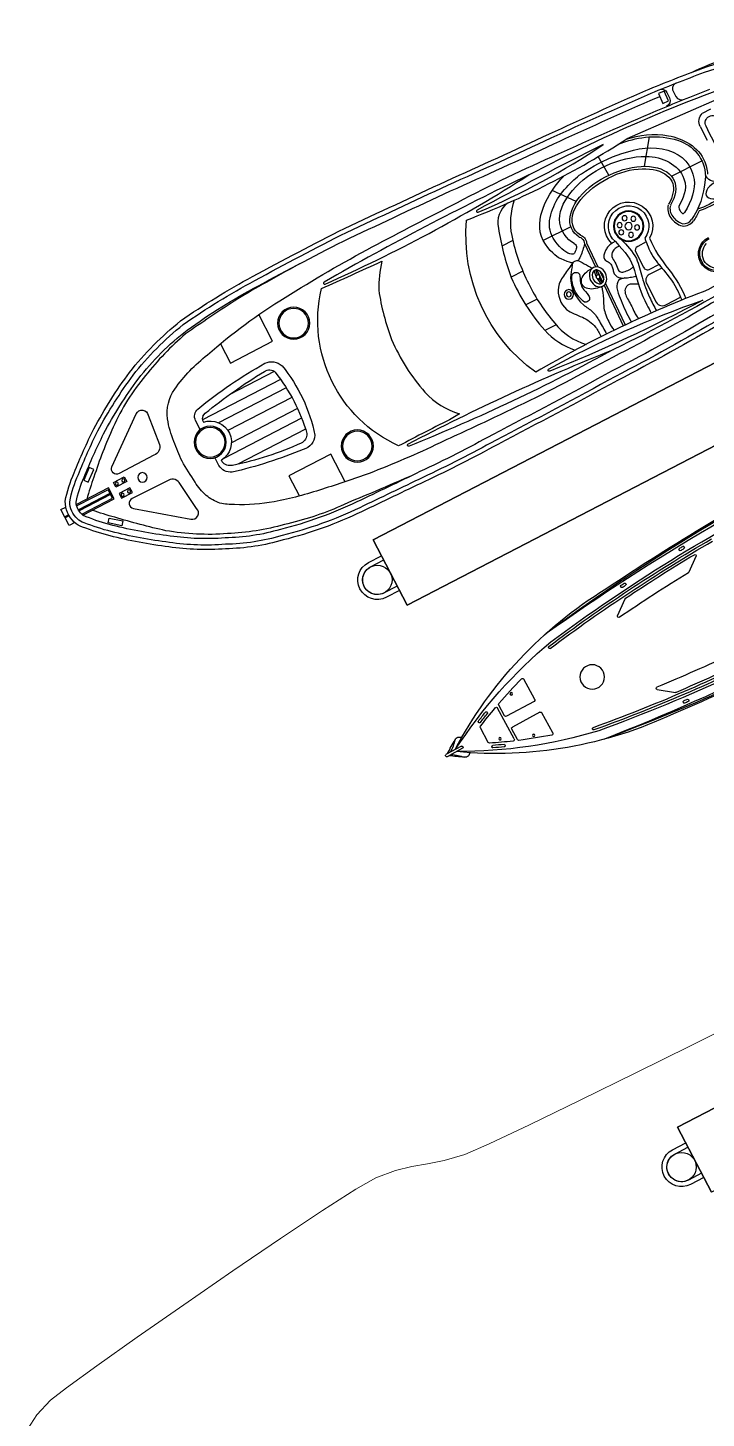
# Model space of a CAD drawing. Header units: metres. Extents: x 2662 to 3279, y 1027 to 1511.
# Drawn here: x 2980.51 to 2994.36, y 1237.12 to 1265.5 of the extents above; entities that cross this region are included whole.
import ezdxf

# ---------------------------------------------------------------- set-up
doc = ezdxf.new("R2010")
doc.units = ezdxf.units.M
doc.header["$LTSCALE"] = 1000
doc.layers.add('01 main point', color=1, linetype='Continuous')
doc.layers.add('furniture', color=6, linetype='Continuous')
doc.layers.add('CONT-MNR', color=252, linetype='Continuous', lineweight=9)

# ---------------------------------------------------------------- blocks, each defined once
blk = doc.blocks.new('A$C1d95df7b')
at = {"elevation": -0.512}
for points in [[(1.423, 0.759), (1.155, 0.62, -1), (0.787, 1.33), (1.055, 1.469)], [(1.377, 0.848), (1.109, 0.709, -1), (0.833, 1.242), (1.101, 1.381)]]:
    blk.add_lwpolyline(points, format="xyb", dxfattribs=at)
at = {"layer": '01 main point'}
blk.add_circle((0.971, 0.975, -0.512), 0.3, dxfattribs=at)
blk = doc.blocks.new('A$Ceb826e3d')
at = {"color": 0}
for p, q in [((1.651, 15.02), (1.651, 15.38)), ((1.681, 15.4), (1.671, 15.4)), ((1.701, 15.02), (1.701, 15.38)), ((1.681, 15), (1.671, 15)), ((1.4, 14.477), (1.391, 14.481)), ((1.844, 14.5), (1.507, 14.5)), ((1.951, 14.477), (1.96, 14.481)), ((1.291, 14.227), (1.282, 14.231)), ((2.06, 14.227), (2.069, 14.231)), ((1.521, 13.95), (1.275, 13.95)), ((2.033, 14), (1.318, 14)), ((1.551, 13.28), (1.551, 13.92)), ((1.801, 13.28), (1.801, 13.92)), ((2.077, 13.95), (1.831, 13.95)), ((1.521, 13.25), (1.053, 13.25)), ((2.298, 13.25), (1.831, 13.25)), ((0.737, 12.5), (0.726, 12.5)), ((2.615, 12.5), (2.625, 12.5)), ((0.82, 10.953), (0.59, 10.653)), ((2.531, 10.953), (2.762, 10.653)), ((0.34, 10.611), (0.33, 10.612)), ((3.011, 10.611), (3.021, 10.612)), ((0.33, 10.491), (0.32, 10.492)), ((3.021, 10.491), (3.031, 10.492)), ((0.237, 9.087), (0.227, 9.087)), ((0.243, 9.207), (0.233, 9.207)), ((0.729, 9.242), (0.515, 8.963))]:
    blk.add_line(p, q, dxfattribs=at)
for centre, radius in [((1.892, 14.256), 0.025), ((1.193, 13.618), 0.025), ((2.158, 13.618), 0.025), ((1.676, 12), 0.25)]:
    blk.add_circle(centre, radius, dxfattribs=at)
for centre, radius, start, end in [((8.706, 10.435), 8.593, 145.1899, 147.3473), ((1.671, 15.38), 0.02, 90, 180), ((1.681, 15.38), 0.02, 0, 90), ((-5.355, 10.435), 8.593, 32.6527, 34.8101), ((8.706, 10.435), 8.493, 146.1723, 176.8603), ((10.187, 10.474), 9.735, 151.2624, 168.589), ((1.555, 15.017), 0.1, 147.3473, 237.6846), ((0.816, 15.811), 0.988, 311.5183, 327.6329), ((2.535, 15.811), 0.988, 212.3671, 228.4817), ((-5.355, 10.435), 8.493, 3.1397, 33.8277), ((-6.836, 10.474), 9.735, 11.411, 28.7376), ((1.796, 15.017), 0.1, 302.3154, 32.6527), ((1.671, 15.02), 0.02, 180, 270), ((1.681, 15.02), 0.02, 270, 0), ((10.187, 10.474), 9.585, 155.2789, 158.1514), ((1.383, 14.463), 0.02, 65.5082, 155.6267), ((1.392, 14.458), 0.02, 335.6269, 65.5082), ((1.507, 14.47), 0.03, 90, 155.2789), ((1.844, 14.47), 0.03, 24.7211, 90), ((-6.836, 10.474), 9.585, 21.8486, 24.7211), ((1.959, 14.458), 0.02, 114.4918, 204.3731), ((1.968, 14.463), 0.02, 24.3733, 114.4918), ((1.29, 14.25), 0.02, 157.0044, 247.1229), ((10.187, 10.474), 9.685, 155.6267, 157.0044), ((1.299, 14.246), 0.02, 247.1229, 337.0043), ((10.187, 10.474), 9.635, 155.6269, 157.0043), ((-6.836, 10.474), 9.635, 22.9957, 24.3731), ((-6.836, 10.474), 9.685, 22.9956, 24.3733), ((2.052, 14.246), 0.02, 202.9957, 292.8771), ((2.062, 14.25), 0.02, 292.8771, 22.9956), ((10.187, 10.474), 9.585, 158.8603, 162.9224), ((1.275, 13.92), 0.03, 90, 158.8603), ((1.318, 14.03), 0.03, 158.1514, 270), ((1.521, 13.92), 0.03, 0, 90), ((1.831, 13.92), 0.03, 90, 180), ((2.033, 14.03), 0.03, 270, 21.8486), ((2.077, 13.92), 0.03, 21.1397, 90), ((-6.836, 10.474), 9.585, 17.0776, 21.1397), ((1.053, 13.28), 0.03, 162.9224, 270), ((1.521, 13.28), 0.03, 270, 0), ((1.831, 13.28), 0.03, 180, 270), ((2.298, 13.28), 0.03, 270, 17.0776), ((0.726, 12.48), 0.02, 90, 171.5587), ((0.737, 12.48), 0.02, 351.5562, 90), ((2.615, 12.48), 0.02, 90, 188.4438), ((2.625, 12.48), 0.02, 8.4413, 90), ((41.249, 6.645), 41.21, 171.9726, 183.1145), ((47.326, 6.68), 47.23, 173.044, 182.756), ((34.477, 7.471), 34.191, 171.7116, 181.6278), ((34.477, 7.471), 34.141, 171.5587, 178.2386), ((34.477, 7.471), 34.091, 171.5562, 178.2381), ((-31.126, 7.471), 34.091, 1.7619, 8.4438), ((-31.126, 7.471), 34.141, 1.7614, 8.4413), ((-31.126, 7.471), 34.191, 358.3722, 8.2884), ((-37.891, 6.646), 41.203, 356.8756, 8.0279), ((-43.955, 6.681), 47.211, 357.2338, 6.9574), ((50.207, 6.146), 50.207, 174.5664, 180.2805), ((34.477, 7.471), 33.791, 174.1152, 176.9729), ((0.84, 10.938), 0.025, 354.1152, 142.5198), ((2.511, 10.938), 0.025, 37.4802, 185.8848), ((-31.126, 7.471), 33.791, 3.0271, 5.8848), ((-46.856, 6.146), 50.207, 359.7195, 5.4336), ((47.326, 6.68), 47.18, 175.2423, 175.3395), ((0.322, 10.512), 0.02, 175.3395, 265.218), ((0.328, 10.592), 0.02, 85.218, 175.2423), ((0.332, 10.511), 0.02, 265.218, 355.3395), ((0.338, 10.591), 0.02, 355.2423, 85.218), ((47.326, 6.68), 47.13, 175.2423, 175.3395), ((34.477, 7.471), 34.041, 174.6587, 177.4609), ((0.61, 10.638), 0.025, 142.5198, 174.6587), ((2.742, 10.638), 0.025, 5.3413, 37.4802), ((-31.126, 7.471), 34.041, 2.5391, 5.3413), ((3.013, 10.591), 0.02, 94.782, 184.7577), ((-43.975, 6.68), 47.13, 4.6605, 4.7577), ((3.02, 10.511), 0.02, 184.6605, 274.782), ((3.023, 10.592), 0.02, 4.7577, 94.782), ((3.03, 10.512), 0.02, 274.782, 4.6605), ((-43.975, 6.68), 47.18, 4.6605, 4.7577), ((47.326, 6.68), 47.18, 176.9527, 177.0499), ((0.228, 9.107), 0.02, 177.0499, 267.0742), ((0.232, 9.187), 0.02, 87.0742, 176.9527), ((0.238, 9.107), 0.02, 267.0742, 357.0499), ((0.242, 9.187), 0.02, 356.9527, 87.0742), ((47.326, 6.68), 47.13, 176.9527, 177.0499), ((0.709, 9.257), 0.025, 322.5198, 356.9729), ((0.495, 8.978), 0.025, 177.4609, 322.5198)]:
    blk.add_arc(centre, radius, start, end, dxfattribs=at)
blk = doc.blocks.new('A$C1fdb1adc')
for p, q in [((2.607, 20.853), (2.607, 20.943)), ((2.633, 20.852), (2.633, 20.943)), ((2.607, 19.903), (2.607, 20.63)), ((2.633, 19.903), (2.633, 20.628)), ((2.141, 15.742), (2.141, 17.537)), ((3.045, 15.723), (3.045, 17.515)), ((2.348, 15.718), (2.348, 17.27)), ((2.578, 15.705), (2.578, 17.175)), ((2.831, 15.707), (2.831, 17.226)), ((3.279, 15.754), (3.279, 17.314)), ((1.938, 15.782), (1.938, 16.801)), ((2.454, 10.334), (2.454, 10.602)), ((3.096, 10.337), (3.096, 10.596)), ((1.804, 10.228), (1.804, 10.477)), ((3.738, 10.234), (3.738, 10.49)), ((2.103, 9.045), (2.087, 9.677)), ((1.697, 8.711), (1.268, 9.041)), ((2.532, 8.958), (3.059, 8.979)), ((2.543, 8.913), (3.084, 8.934)), ((3.24, 9.054), (3.112, 9.03)), ((3.226, 9.018), (3.118, 8.997)), ((3.124, 8.981), (3.41, 8.992)), ((3.179, 8.937), (3.368, 8.945)), ((3.288, 9.055), (3.417, 9.035)), ((3.303, 9.02), (3.412, 9.002)), ((3.454, 8.948), (4.392, 8.984)), ((3.474, 8.995), (4.39, 9.03)), ((1.522, 7.869), (1.086, 7.889)), ((1.699, 7.141), (1.211, 6.778)), ((2.131, 6.749), (2.136, 6.052))]:
    blk.add_line(p, q)
for points in [[(5.263, 7.199, 0.012252), (5.326, 9.645, 0.004892), (5.359, 12.414, 0.016126), (5.347, 14.088, 0.001148), (5.302, 15.514, 0.051196), (5.078, 17.2, 0.067027), (4.697, 18.327, 0.056543), (4.129, 19.339, 0.030538), (3.378, 20.301, 0.030115), (2.96, 20.715, 0.119572), (2.792, 20.819, 0.208183), (2.33, 20.789, 0.058862), (1.899, 20.359, 0.022282), (1.284, 19.585, 0.037376), (0.598, 18.41, 0.059327), (0.144, 17.004, 0.029628), (0.016, 15.282, 0.009645), (0.006, 13.161, 0.000312), (0.102, 10.878, -0.003686), (0.218, 8.563, 0.005005), (0.336, 6.409, 0.009754), (0.465, 5.161, 0.018511), (0.652, 4.249, 0.0573)], [(5.171, 7.202, 0.012265), (5.234, 9.646, 0.004895), (5.267, 12.415, 0.016141), (5.255, 14.084, 0.001148), (5.211, 15.511, -0.000811), (5.211, 15.511, 0.051256), (4.988, 17.18, 0.067299), (4.613, 18.289, 0.056735), (4.054, 19.286, 0.030557), (3.31, 20.24, 0.030279), (2.897, 20.648, 0.123085), (2.763, 20.732, 0.204384), (2.379, 20.711, 0.058161), (1.97, 20.3, 0.022308), (1.359, 19.533, 0.037317), (0.681, 18.371, 0.059172), (0.235, 16.99, 0.029588), (0.108, 15.281, 0.009641), (0.098, 13.164, 0.000311), (0.193, 10.883, -0.003685), (0.309, 8.567, 0.005003), (0.428, 6.416, 0.009732), (0.556, 5.174, 0.018483), (0.741, 4.271, 0.05741)], [(5.007, 6.288, 0.010794), (5.04, 7.206, 0.012283), (5.103, 9.648, 0.0049), (5.136, 12.417, 0.016162), (5.124, 14.08, 0.001149), (5.08, 15.507, -0.000811), (5.08, 15.508, 0.051344), (4.86, 17.153, 0.067708), (4.494, 18.235, 0.057023), (3.946, 19.21, 0.030584), (3.212, 20.153, 0.030577), (2.806, 20.554, 0.132389), (2.72, 20.608, 0.196715), (2.449, 20.599, 0.056911), (2.071, 20.217, 0.022345), (1.466, 19.457, 0.037229), (0.8, 18.315, 0.065316), (0.373, 16.968, 0.034966), (0.239, 15.278, 0.009636), (0.229, 13.167, 0.000311), (0.324, 10.889, -0.003683), (0.44, 8.573, 0.005), (0.558, 6.426, 0.00171), (0.577, 6.208)], [(0.224, 14.313, 0.001665), (0.253, 15.183, -0.013305), (0.289, 15.844, -0.013062), (0.428, 17.034, -0.051507), (0.805, 18.151, -0.069894), (1.438, 19.224, -0.028779), (2.161, 20.04, -0.02642), (2.496, 20.376, -0.02642)], [(5.117, 14.313, -0.007131), (5.055, 15.183, -0.013734), (5.002, 15.844, 0.050983), (4.808, 17.034, 0.059539), (4.44, 18.151, 0.062193), (3.807, 19.241, 0.018607), (3.084, 20.04, 0.026737), (2.745, 20.38)], [(1.552, 18.475), (2.183, 18.546, 0.420856), (2.325, 18.746), (2.335, 19.552, 0.738336), (2.144, 19.617), (1.41, 18.678, 0.739038), (1.552, 18.475, 3.844907)], [(3.693, 18.475), (3.062, 18.546, -0.420856), (2.92, 18.746), (2.91, 19.552, -0.738336), (3.101, 19.617), (3.835, 18.678, -0.739038), (3.693, 18.475, -3.844907)], [(4.759, 6.285, 0.003871), (4.838, 7.77, 0.006192), (4.865, 10.086, 0.01722), (4.839, 12.227, 0.006351), (4.788, 13.445, 0.018942), (4.748, 14.244, 0.016271), (4.677, 15.019, 0.015899), (4.523, 16.013, 0.034253), (4.302, 17.006, 0.048007), (3.982, 17.749, 0.051888), (3.816, 18.003, 0.07556), (3.545, 18.179, 0.070941), (3.204, 18.255, 0.007805), (2.699, 18.293, 0.027392), (2.266, 18.255, 0.06953), (1.798, 18.158, 0.18969), (1.325, 17.749, 0.073943), (1.012, 16.832, 0.045396), (0.702, 14.892, 0.018934), (0.603, 12.835, 0.003995), (0.596, 10.873, 0.018481), (0.664, 8.588, 0.005802), (0.802, 6.412, 0.006333), (0.916, 5.235, 0.01214)], [(2.299, 17.667), (2.093, 17.667, 0.353176), (1.904, 17.515, 0.045768), (1.704, 15.874, 0.302709), (1.91, 15.585, 0.119605), (3.477, 15.641, 0.325088), (3.626, 15.986, 0.038785), (3.371, 17.493, 0.271661), (3.124, 17.667), (2.944, 17.667)], [(2.077, 17.495), (2.047, 17.424, 0.033241), (1.847, 15.96, 0.377104), (1.964, 15.771, 0.09623), (3.373, 15.771, 0.273017), (3.493, 15.964, 0.054207), (3.25, 17.421, 0.285421), (3.088, 17.571), (3.053, 17.571)], [(2.074, 17.488, -0.272855), (2.179, 17.54), (2.193, 17.541)], [(4.448, 12.824), (4.46, 12.979, -0.002848), (4.456, 14.225, 0.359121), (0.882, 14.147, -0.002439), (0.951, 12.799), (0.951, 12.799)], [(0.951, 12.799, -0.042364), (1.447, 13.124, -0.050731), (2.462, 13.356, -0.074951), (3.731, 13.246, -0.131871), (4.448, 12.824, -0.624328)], [(4.39, 3.859), (4.534, 7.139, -0.042807), (4.41, 11.049, 0.264766), (1.001, 10.873, -0.053572), (1.032, 7.201), (1.25, 3.842)], [(1.082, 9.973, -0.300716), (1.447, 10.371, -0.050731), (2.462, 10.603, -0.074951), (3.731, 10.492, -0.127388), (4.379, 10.126, -0.624328)], [(1.09, 9.824, -0.130906), (1.707, 10.202, -0.068666), (2.741, 10.345, -0.066905), (3.695, 10.243, -0.15432), (4.377, 9.876, -0.102278)], [(2.775, 9.344, 0.11852), (2.732, 9.403)], [(2.367, 8.99, 0.4732), (2.585, 9.002, 0.074396), (2.764, 9.204, 0.060015), (2.779, 9.238, 0.060015)], [(2.333, 8.959, 0.317045), (2.543, 8.913, 0.317045)], [(3.084, 7.823), (3.084, 8.019, -0.410961), (3.17, 8.109), (3.517, 8.109, -0.442082), (3.611, 8.012), (3.61, 7.805)], [(3.704, 7.785), (3.704, 8.073, -0.442089), (3.851, 8.207), (4.273, 8.207, -0.438787), (4.407, 8.04), (4.407, 7.719)], [(2.617, 7.075, -0.233956), (2.879, 7.149, -0.168876), (3.134, 7.019, -0.269477), (3.146, 6.77, -0.269477)], [(2.648, 7.041, -0.235042), (2.872, 7.104, -0.166668), (3.098, 6.99, -0.263842), (3.106, 6.791, -0.82603)], [(2.746, 6.897, -0.15585), (2.839, 6.915, -0.131968), (2.909, 6.897, -0.29627), (2.913, 6.854, -0.209719)], [(0.453, 6.129, 0.34058), (0.568, 6.044), (0.692, 6.049, 0.407011), (0.822, 6.183, 0.980624)], [(0.486, 5.787, -0.446629), (0.601, 5.919), (0.725, 5.917, -0.407011), (0.859, 5.787, -0.980624)], [(0.435, 5.412, 0.017721), (0.5, 4.655, -0.010616), (0.627, 3.829, 0.03964), (0.802, 3.195, 0.181904), (1.146, 2.829, 0.065618), (1.771, 2.663, 0.054443), (3.786, 2.675, 0.053321), (4.402, 2.82, 0.211406), (4.867, 3.326, 0.058348), (5.05, 4.147, 0.002016), (5.069, 4.357)]]:
    blk.add_lwpolyline(points, format="xyb")
for points in [[(2.805, 20.814), (2.805, 20.943), (2.44, 20.943), (2.44, 20.832)], [(2.745, 20.598), (2.745, 19.876), (2.496, 19.876), (2.496, 20.616)], [(2.719, 20.608), (2.719, 19.903), (2.522, 19.903), (2.522, 20.623)], [(0.932, 16.495), (1.376, 16.495), (1.376, 15.528), (0.764, 15.528)], [(4.606, 15.528), (3.968, 15.528), (3.968, 16.495), (4.434, 16.495)], [(1.501, 5.759), (1.812, 5.759)], [(1.281, 5.413), (1.281, 5.6)]]:
    blk.add_lwpolyline(points)
for points in [[(2.02, 19.971), (1.942, 20.035), (2.119, 20.253), (2.197, 20.189)], [(3.225, 19.93), (3.303, 19.994), (3.126, 20.211), (3.048, 20.147)], [(2.44, 19.738), (2.44, 19.488), (2.552, 19.488), (2.552, 19.738)], [(2.805, 19.738), (2.805, 19.488), (2.693, 19.488), (2.693, 19.738)], [(0.517, 6.082), (0.509, 6.204), (0.73, 6.218), (0.738, 6.097)]]:
    blk.add_lwpolyline(points, close=True)
for points in [[(0.833, 14.039, -0.03758), (0.768, 9.321, -0.018839), (0.787, 14.037, -0.974519)], [(4.512, 14.039, 0.02534), (4.726, 9.426, 0.03114), (4.558, 14.037, 0.974519)], [(4.474, 10.786, 0.043262), (4.671, 7.344, 0.028892), (4.52, 10.783, 0.974519)], [(0.968, 10.593, -0.047382), (0.916, 7.689, -0.0093), (0.921, 10.59, -0.974519)]]:
    blk.add_lwpolyline(points, format="xyb", close=True)
for centre, radius in [((2.497, 19.688), 0.0328), ((2.751, 19.688), 0.0328), ((2.497, 19.539), 0.0328), ((2.751, 19.539), 0.0328), ((2.622, 19.164), 0.097), ((2.622, 17.606), 0.328), ((2.622, 17.606), 0.302), ((1.247, 14.975), 0.328), ((1.247, 14.975), 0.302), ((4.071, 14.975), 0.328), ((4.071, 14.975), 0.302), ((3.308, 9.717), 0.096), ((3.308, 9.717), 0.0501), ((3.265, 9.024), 0.039), ((2.633, 7.994), 0.31), ((2.633, 7.994), 0.297), ((2.676, 8.184), 0.0513), ((2.453, 7.992), 0.0513), ((2.53, 8.146), 0.0513), ((2.633, 7.994), 0.074), ((2.813, 8.032), 0.0513), ((2.544, 7.839), 0.0513), ((2.735, 7.852), 0.0513)]:
    blk.add_circle(centre, radius)
for centre, radius, start, end in [((2.622, 17.606), 0.433, 188.6275, 355.3521), ((-30.132, 8.42), 34.872, 352.5053, 1.6533), ((33.425, 9.028), 32.658, 179.4859, 189.1088), ((2.633, 7.994), 0.493, 71.8338, 326.9852), ((2.633, 7.994), 0.415, 67.868, 334.1039), ((3.961, 6.653), 0.375, 0, 180), ((3.961, 6.653), 0.348, 0, 180), ((3.961, 6.653), 0.296, 18.462, 161.538), ((1.297, 6.317), 1.697, 351.9211, 9.0998), ((-0.718, 6.148), 3.762, 358.8508, 6.4817), ((2.445, 5.912), 0.21, 8.0145, 96.0139), ((1.491, 5.541), 0.218, 87.3011, 164.289), ((1.549, 5.502), 0.15, 90, 270), ((1.769, -2.407), 8.063, 82.1262, 91.562)]:
    blk.add_arc(centre, radius, start, end)
for centre, major_axis, ratio, start_param, end_param in [((3.265, 9.064), (0.022, -0.32), 0.64807, 1.506235, 4.689786), ((2.183, 7.895), (-0.039, 1.154), 0.573037, -0.3399, 3.860158), ((3.265, 9.024), (-0.212, -0.004), 0.793255, -3.141592653589793, 3.141592653589793)]:
    blk.add_ellipse(centre, major_axis=major_axis, ratio=ratio, start_param=start_param, end_param=end_param)
blk.add_ellipse((2.82, 5.975), major_axis=(-0.014, 0.324), ratio=0.522227)
for points in [[(2.775, 9.344), (2.907, 9.612), (3.077, 9.838), (3.559, 9.898), (3.85, 9.687), (4.152, 9.541), (4.379, 9.531)], [(2.839, 9.399), (3.017, 9.526), (3.634, 9.551), (3.845, 9.451), (4.081, 9.416), (4.381, 9.405)], [(3.076, 9.529), (3.289, 9.574), (3.502, 9.542), (3.612, 9.48), (3.593, 9.389), (3.513, 9.372), (3.317, 9.408), (3.17, 9.383), (3.008, 9.346), (2.966, 9.434), (3.076, 9.529)], [(2.439, 9.141), (2.469, 9.127), (2.555, 9.157), (2.593, 9.2), (2.62, 9.263), (2.607, 9.292)], [(3.537, 8.549), (3.523, 8.684), (3.641, 8.783), (3.857, 8.825), (4.299, 8.847), (4.398, 8.844)], [(2.783, 8.381), (2.787, 8.462), (2.811, 8.556), (2.848, 8.627), (2.895, 8.682), (2.968, 8.737), (3.044, 8.731), (3.087, 8.699), (3.177, 8.672), (3.259, 8.682), (3.338, 8.699), (3.427, 8.683), (3.485, 8.636), (3.537, 8.549), (3.574, 8.445), (3.593, 8.387), (3.61, 8.33)], [(3.778, 8.36), (3.733, 8.446), (3.694, 8.534), (3.744, 8.648), (3.97, 8.692), (4.26, 8.695), (4.357, 8.689), (4.406, 8.672)], [(2.804, 8.253), (3.293, 8.158), (3.688, 8.228), (4.119, 8.281), (4.428, 8.281)]]:
    blk.add_spline(points, degree=3)
for points, knots in [([(2.732, 9.403), (2.693, 9.441), (2.594, 9.525), (2.524, 9.575), (2.339, 9.672), (2.09, 9.677), (1.84, 9.677), (1.647, 9.531), (1.327, 9.18), (1.178, 8.89), (1.121, 8.714), (1.118, 8.704), (1.115, 8.693)], [2.846441, 2.846441, 2.846441, 2.846441, 2.990261, 2.990261, 3.141593, 3.141593, 3.141593, 3.580364, 3.580364, 4.019134, 4.019134, 4.046654, 4.046654, 4.046654, 4.046654]), ([(2.212, 9.467), (2.019, 9.483), (1.898, 9.451), (1.674, 9.289), (1.545, 9.149), (1.397, 8.904), (1.333, 8.708), (1.27, 8.543), (1.24, 8.388), (1.207, 7.994), (1.207, 7.703), (1.306, 7.105), (1.402, 6.795), (1.849, 6.341), (2.116, 6.269), (2.576, 6.43), (2.769, 6.608), (2.913, 6.854)], [3.147514, 3.147514, 3.147514, 3.147514, 3.45455, 3.45455, 3.761587, 3.761587, 4.068623, 4.068623, 4.37566, 4.37566, 4.989733, 4.989733, 5.735714, 5.735714, 6.481696, 6.481696, 6.927739, 6.927739, 6.927739, 6.927739]), ([(2.839, 9.399), (2.81, 9.376), (2.757, 9.347), (2.759, 9.233), (2.887, 9.169), (2.975, 9.089), (3.044, 9.057), (3.055, 9.052)], [0, 0, 0, 0, 0.00702284, 0.01287079, 0.02179509, 0.03700693, 0.03997578, 0.03997578, 0.03997578, 0.03997578]), ([(2.439, 9.141), (2.3, 9.242), (2.054, 9.278), (1.667, 9.081), (1.555, 8.894), (1.248, 8.184), (1.286, 7.488), (1.69, 6.725), (1.98, 6.507), (2.536, 6.574), (2.638, 6.761), (2.746, 6.897)], [-0.367594, -0.367594, -0.367594, -0.367594, 0.257255, 0.257255, 0.882103, 0.882103, 2.277864, 2.277864, 3.184075, 3.184075, 3.889335, 3.889335, 3.889335, 3.889335]), ([(3.418, 9.026), (3.417, 9.079), (3.336, 9.142), (3.152, 9.122), (3.098, 9.053), (3.131, 8.947), (3.235, 8.897), (3.383, 8.941), (3.419, 8.988), (3.418, 9.026)], [-3.141593, -3.141593, -3.141593, -3.141593, -1.459225, -1.459225, 0.223142, 0.223142, 1.905509, 1.905509, 3.141593, 3.141593, 3.141593, 3.141593]), ([(3.475, 9.048), (3.557, 9.07), (3.703, 9.124), (3.912, 9.233), (4.149, 9.259), (4.315, 9.244), (4.384, 9.236)], [0.07194734, 0.07194734, 0.07194734, 0.07194734, 0.08982108, 0.10451724, 0.12676268, 0.14266988, 0.14266988, 0.14266988, 0.14266988]), ([(2.344, 8.95), (2.178, 9.045), (2.003, 9.012), (1.621, 8.605), (1.505, 8.021), (1.712, 7.057), (2.01, 6.744), (2.393, 6.815), (2.514, 6.909), (2.609, 7.065)], [-0.3399, -0.3399, -0.3399, -0.3399, 0.518013, 0.518013, 1.873476, 1.873476, 3.228939, 3.228939, 3.860158, 3.860158, 3.860158, 3.860158]), ([(2.908, 8.344), (2.906, 8.38), (2.902, 8.458), (2.956, 8.548), (3.05, 8.601), (3.166, 8.565), (3.278, 8.596), (3.403, 8.584), (3.422, 8.47), (3.435, 8.379), (3.421, 8.315), (3.416, 8.291)], [0.00070123, 0.00070123, 0.00070123, 0.00070123, 0.00865308, 0.01860273, 0.02265817, 0.03257423, 0.04377788, 0.05027173, 0.05748162, 0.06657612, 0.07211418, 0.07211418, 0.07211418, 0.07211418]), ([(2.789, 8.379), (3.075, 8.294), (3.261, 8.255), (3.716, 8.354), (3.981, 8.4), (4.293, 8.402), (4.358, 8.401), (4.421, 8.399)], [0, 0, 0, 0, 0.0550678, 0.0550678, 0.1101356, 0.1101356, 0.1245959, 0.1245959, 0.1245959, 0.1245959]), ([(3.006, 7.813), (3.127, 7.829), (3.382, 7.861), (3.776, 7.764), (4.144, 7.697), (4.382, 7.717), (4.473, 7.724)], [0.0009863, 0.0009863, 0.0009863, 0.0009863, 0.0287123, 0.0593168, 0.0928764, 0.1137579, 0.1137579, 0.1137579, 0.1137579]), ([(3.047, 7.726), (3.302, 7.753), (3.533, 7.723), (4.02, 7.629), (4.26, 7.615), (4.48, 7.633)], [0.0032436, 0.0032436, 0.0032436, 0.0032436, 0.063275, 0.063275, 0.1137579, 0.1137579, 0.1137579, 0.1137579]), ([(1.052, 7.412), (1.058, 7.357), (1.066, 7.302), (1.126, 6.908), (1.282, 6.521), (1.825, 6.044), (2.198, 5.97), (2.778, 6.341), (2.978, 6.552), (3.106, 6.791)], [4.985692, 4.985692, 4.985692, 4.985692, 5.104362, 5.104362, 5.865381, 5.865381, 6.430538, 6.430538, 6.927739, 6.927739, 6.927739, 6.927739]), ([(1.034, 7.219), (1.084, 6.946), (1.178, 6.669), (1.548, 6.187), (1.845, 5.978), (2.294, 6.019), (2.402, 6.058), (2.428, 6.075)], [5.11807, 5.11807, 5.11807, 5.11807, 5.691356, 5.691356, 6.239489, 6.239489, 6.418204, 6.418204, 6.418204, 6.418204])]:
    blk.add_open_spline(points, degree=3, knots=knots)
for points in [[(2.607, 9.292), (2.547, 9.368), (2.422, 9.435), (2.212, 9.467)], [(3.02, 6.573), (3.068, 6.636), (3.11, 6.701), (3.146, 6.769)]]:
    blk.add_open_spline(points, degree=3)

msp = doc.modelspace()

# ---------------------------------------------------------------- linework, layer by layer
at = {"elevation": -1}
for points in [[(2999.106, 1261.031), (2987.563, 1255.051), (2988.253, 1253.719), (2999.796, 1259.699)], [(3005.316, 1249.044), (2993.773, 1243.064), (2994.463, 1241.732)]]:
    msp.add_lwpolyline(points, dxfattribs=at)
at = {"layer": '01 main point', "elevation": -0.512}
for points in [[(3003.872, 1256.179), (3002.492, 1258.843, 0.414214), (2999.796, 1259.699), (2988.253, 1253.719), (2987.563, 1255.051), (2999.106, 1261.031, 0.414214), (2999.961, 1263.727), (2998.581, 1266.39)], [(3010.082, 1244.192), (3008.702, 1246.856, 0.414214), (3006.006, 1247.712), (2994.463, 1241.732), (2993.773, 1243.064), (3005.316, 1249.044, 0.414214), (3006.172, 1251.74), (3004.792, 1254.403)]]:
    msp.add_lwpolyline(points, format="xyb", dxfattribs=at)
at = {"layer": 'CONT-MNR', "elevation": -3, "flags": 128}
msp.add_lwpolyline([(2995.019, 1245.211), (2994.04, 1244.722), (2992.925, 1244.169), (2991.789, 1243.612), (2990.75, 1243.11), (2989.925, 1242.722), (2989.429, 1242.507), (2989.013, 1242.379), (2988.669, 1242.311), (2988.351, 1242.26), (2988.014, 1242.179), (2987.613, 1242.026), (2987.204, 1241.793), (2986.529, 1241.363), (2985.666, 1240.789), (2984.694, 1240.129), (2983.693, 1239.438), (2982.742, 1238.773), (2981.919, 1238.189), (2981.304, 1237.742), (2980.975, 1237.489), (2980.697, 1237.187), (2980.511, 1236.905)], dxfattribs=at)

# ---------------------------------------------------------------- block references
for p in [(2986.675, 1253.259), (2992.885, 1241.272)]:
    msp.add_blockref('A$C1d95df7b', p)
at = {"layer": 'furniture', "xscale": -1}
for name, p, rotation in [('A$C1fdb1adc', (2998.661, 1267.47, -0.512), 117.3875922391938), ('A$Ceb826e3d', (3001.795, 1259.427, 0.488), 118.3599324560342)]:
    msp.add_blockref(name, p, dxfattribs=dict(at, rotation=rotation))

doc.saveas('drawing.dxf')
